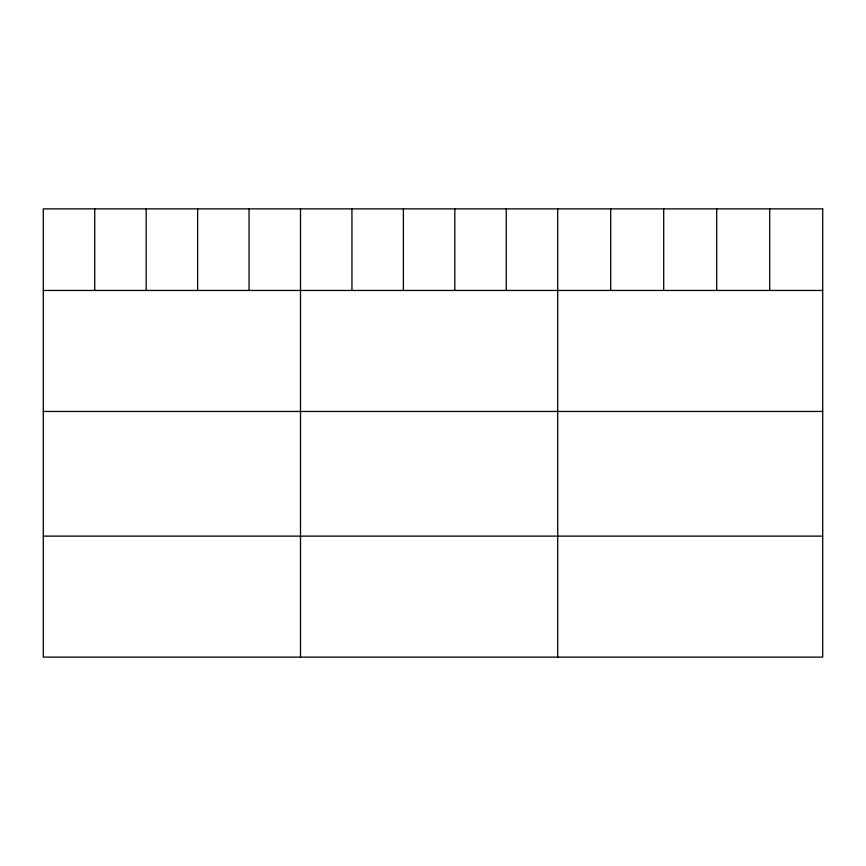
<?xml version="1.0" encoding="UTF-8"?>
<svg xmlns="http://www.w3.org/2000/svg" width="866" height="866" viewBox="0 0 866 866"><rect width="100%" height="100%" fill="white"/><g stroke="black" fill="none" stroke-linecap="round" stroke-linejoin="round"><path stroke-width="1.3" d="M43.3 290.456L822.7 290.456M43.3 411.458L822.7 411.458M43.3 536.119L822.7 536.119M769.701 208.879L769.701 290.456M716.702 208.879L716.702 290.456M663.702 208.879L663.702 290.456M610.703 208.879L610.703 290.456M557.704 208.879L557.704 657.121M506.264 208.879L506.264 290.456M454.823 208.879L454.823 290.456M403.383 208.879L403.383 290.456M351.942 208.879L351.942 290.456M300.502 208.879L300.502 657.121M249.062 208.879L249.062 290.456M197.621 208.879L197.621 290.456M146.181 208.879L146.181 290.456M94.74 208.879L94.74 290.456M822.7 208.879L43.3 208.879L43.3 657.121L822.7 657.121L822.7 208.879"/></g></svg>
